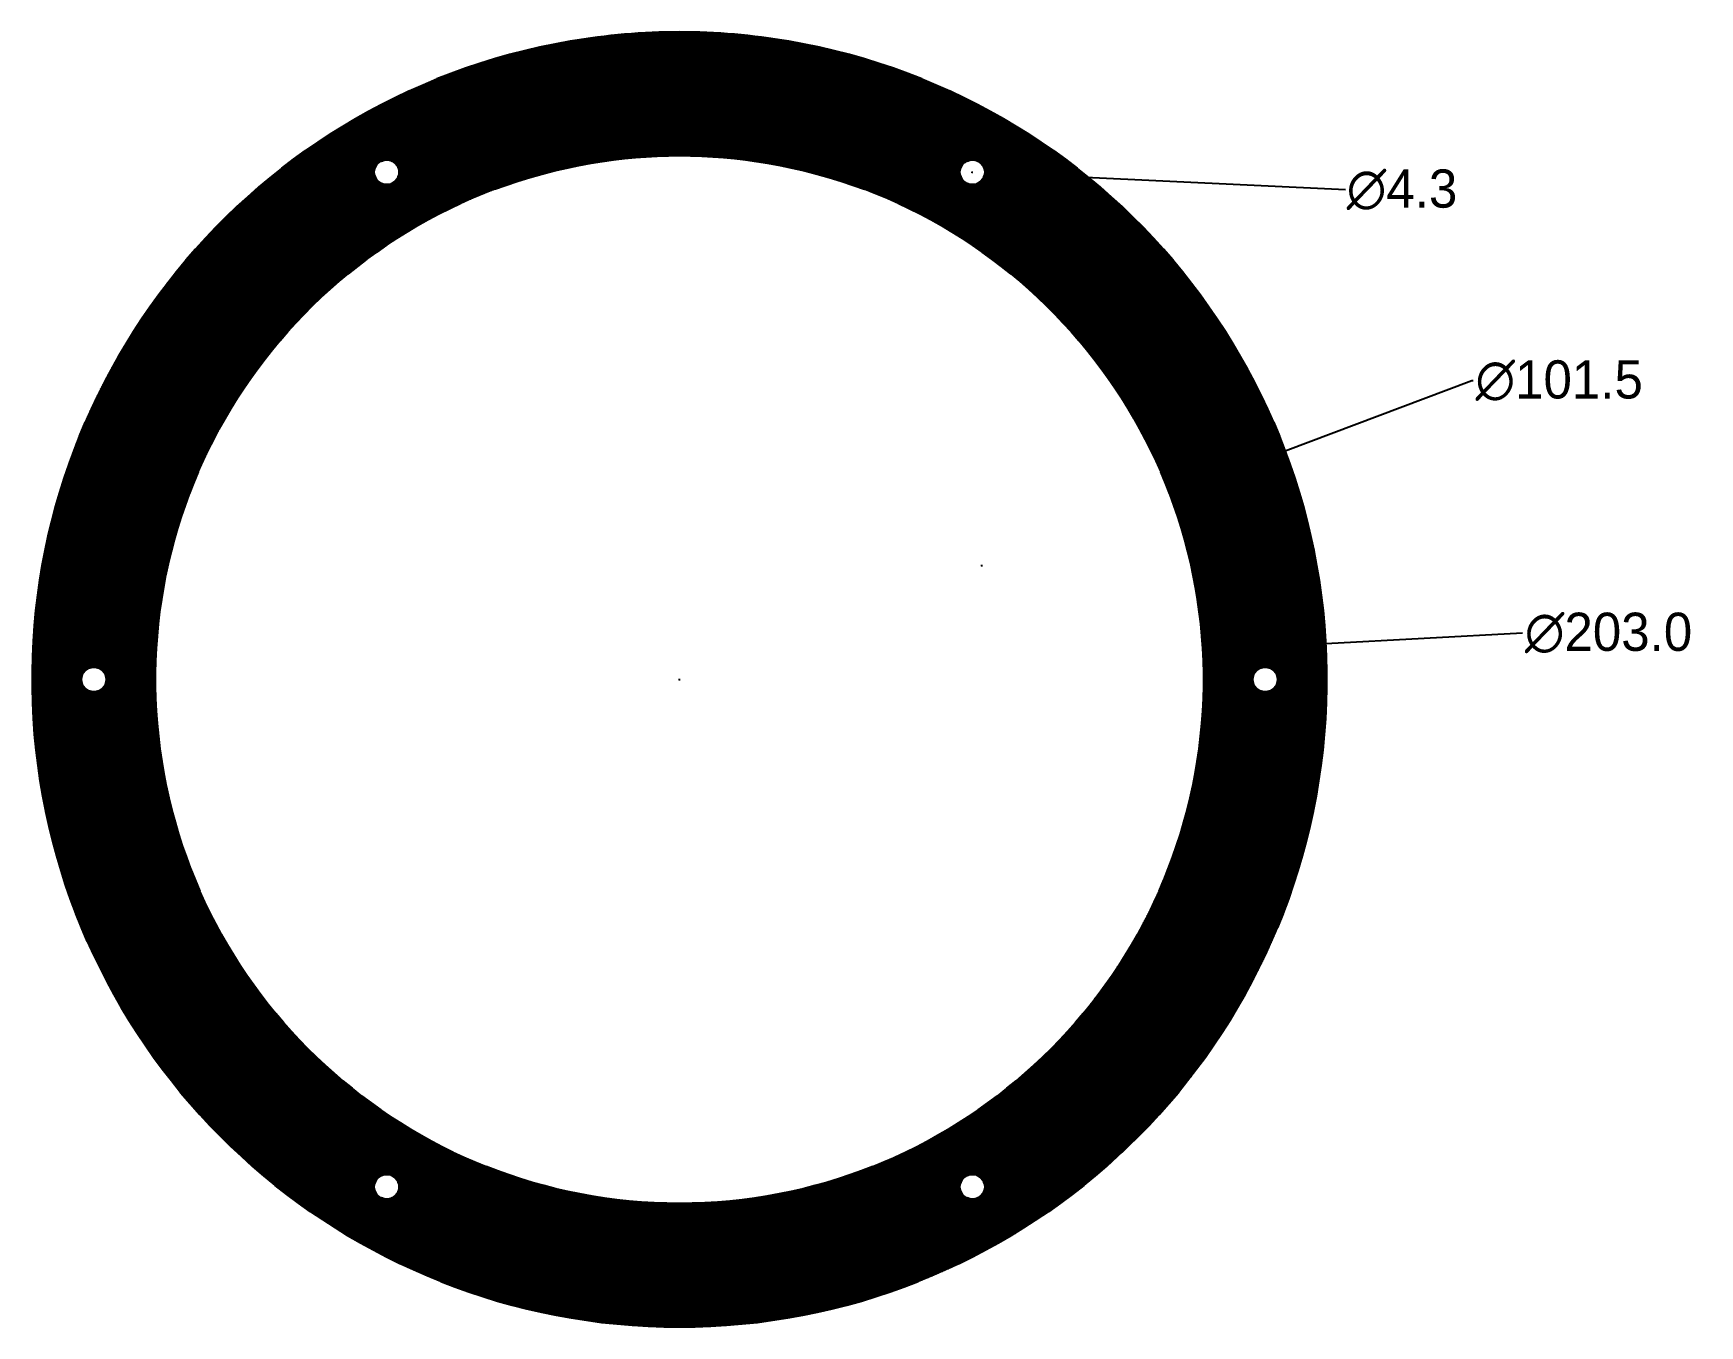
# Model space of a CAD drawing. Header units: inches. Extents: x -102 to 160, y -101 to 102.
import ezdxf

# ---------------------------------------------------------------- set-up
doc = ezdxf.new("R2010")
doc.units = ezdxf.units.IN
doc.header["$MEASUREMENT"] = 0
doc.linetypes.add('CENTER2', pattern=[1.125, 0.75, -0.125, 0.125, -0.125])
doc.layers.add('Center Line', color=2, linetype='CENTER2', lineweight=30)
doc.layers.add('Sink', color=7, linetype='Continuous', lineweight=60)
doc.layers.add('Dim', color=191, linetype='Continuous')
doc.styles.get("Standard").update_dxf_attribs({"font": 'Chief_Blueprint.ttf'})
doc.dimstyles.get("Standard").update_dxf_attribs({"dimtxt": 6, "dimasz": 0.18, "dimexe": 0.18, "dimexo": 0.0625, "dimgap": 0.09, "dimtad": 0, "dimtih": 1, "dimtoh": 1, "dimdec": 1, "dimzin": 0, "dimdsep": 46, "dimtxsty": 'Standard', "dimcen": 0.09, "dimadec": 0, "dimazin": 0, "dimtfac": 1, "dimtdec": 1, "dimtofl": 0, "dimtmove": 0, "dimatfit": 3, "dimfxl": 1, "dimfrac": 1, "dimtolj": 1, "dimtzin": 0, "dimarcsym": 0})

# ---------------------------------------------------------------- blocks, each defined once
blk = doc.blocks.new('*U1')
at = {"layer": 'Sink'}
blk.add_circle((0, 0), 2.15, dxfattribs=at)
blk = doc.blocks.new('*U2')
at = {"layer": 'Center Line', "color": 0, "linetype": 'ByBlock', "lineweight": -2, "transparency": 16777216}
for p, rotation in [((-46.09, 79.67), 120), ((45.91, 79.67), 59.99999999999999), ((-92.09, 0), 180), ((-46.09, -79.67), 239.9999999999999), ((45.91, -79.67), 299.9999999999999)]:
    blk.add_blockref('*U1', p, dxfattribs=dict(at, rotation=rotation))
blk.add_blockref('*U1', (91.91, 0), dxfattribs=at)
blk = doc.blocks.new('*D3')
at = {"layer": 'Defpoints', "color": 0, "transparency": 16777216}
for p in [(43.76, 79.78), (48.06, 79.57)]:
    blk.add_point(p, dxfattribs=at)
at = {"layer": 'Dim', "color": 0, "lineweight": -2, "transparency": 16777216}
for p, q in [((45.82, 79.67), (46, 79.67)), ((45.91, 79.58), (45.91, 79.76)), ((104.55, 76.92), (48.24, 79.57))]:
    blk.add_line(p, q, dxfattribs=at)
at = {"layer": 'Dim', "color": 0, "transparency": 16777216}
blk.add_solid([(48.24, 79.6), (48.24, 79.54), (48.06, 79.57)], dxfattribs=at)
at = {"layer": 'Dim', "color": 0, "transparency": 16777216, "insert": (113.41, 76.92), "char_height": 6, "attachment_point": 5}
blk.add_mtext('\\A1;∅4.3', dxfattribs=at)
blk = doc.blocks.new('*D4')
at = {"layer": 'Defpoints', "color": 0, "transparency": 16777216}
for p in [(94.88, 35.82), (-0.09, 0)]:
    blk.add_point(p, dxfattribs=at)
at = {"layer": 'Dim', "color": 0, "lineweight": -2, "transparency": 16777216}
for p, q in [((124.38, 46.94), (95.05, 35.88)), ((124.56, 46.94), (124.38, 46.94)), ((47.31, 17.91), (47.49, 17.91)), ((47.4, 17.82), (47.4, 18))]:
    blk.add_line(p, q, dxfattribs=at)
at = {"layer": 'Dim', "color": 0, "transparency": 16777216}
blk.add_solid([(95.04, 35.91), (95.06, 35.85), (94.88, 35.82)], dxfattribs=at)
at = {"layer": 'Dim', "color": 0, "transparency": 16777216, "insert": (138.1, 46.94), "char_height": 6, "attachment_point": 5}
blk.add_mtext('\\A1;∅101.5', dxfattribs=at)
blk = doc.blocks.new('*D5')
at = {"layer": 'Defpoints', "color": 0, "transparency": 16777216}
for p in [(101.26, 5.59), (-101.44, -5.59)]:
    blk.add_point(p, dxfattribs=at)
at = {"layer": 'Dim', "color": 0, "lineweight": -2, "transparency": 16777216}
for p, q in [((132.34, 7.3), (101.44, 5.6)), ((-0.18, 0), (0, 0)), ((-0.09, -0.09), (-0.09, 0.09))]:
    blk.add_line(p, q, dxfattribs=at)
at = {"layer": 'Dim', "color": 0, "transparency": 16777216}
blk.add_solid([(101.43, 5.63), (101.44, 5.57), (101.26, 5.59)], dxfattribs=at)
at = {"layer": 'Dim', "color": 0, "transparency": 16777216, "insert": (145.85, 7.3), "char_height": 6, "attachment_point": 5}
blk.add_mtext('\\A1;∅203.0', dxfattribs=at)

msp = doc.modelspace()

# ---------------------------------------------------------------- hatches: boundary and pattern name
at = {"layer": 'Sink'}
h = msp.add_hatch(dxfattribs=at)
h.set_pattern_fill('ANSI31', color=256)
h.paths.add_polyline_path([(17.01, 100.05, 0.084846), (-17.19, 100.05, 11.786122)])
h.paths.add_polyline_path([(-13.99, 81.32, -0.084846), (13.81, 81.32, -11.786122)], flags=16)
h.paths.add_polyline_path([(-43.94, 79.67, -1), (-48.24, 79.67, -1)], flags=16)
h.paths.add_polyline_path([(48.06, 79.67, -1), (43.76, 79.67, -1)], flags=16)
h.paths.add_polyline_path([(-89.94, 0, -1), (-94.24, 0, -1)], flags=16)
h.paths.add_polyline_path([(94.06, 0, -1), (89.76, 0, -1)], flags=16)
h.paths.add_polyline_path([(-43.94, -79.67, -1), (-48.24, -79.67, -1)], flags=16)
h.paths.add_polyline_path([(48.06, -79.67, -1), (43.76, -79.67, -1)], flags=16)

# ---------------------------------------------------------------- linework, layer by layer
for points in [[(-17.19, 100.05, 11.786122), (17.01, 100.05, 0.084846)], [(13.81, 81.32, -11.786122), (-13.99, 81.32, -0.084846)]]:
    msp.add_lwpolyline(points, format="xyb", close=True, dxfattribs=at)

# ---------------------------------------------------------------- block references
at = {"layer": 'Center Line'}
msp.add_blockref('*U2', (0, 0), dxfattribs=at)

# ---------------------------------------------------------------- dimensions: what is measured, and where the dimension line sits
at = {"layer": 'Dim'}
for p1, p2, picture, middle in [((43.76, 79.78), (48.06, 79.57), '*D3', (104.55, 76.92)), ((-0.09, 0), (94.88, 35.82), '*D4', (138.1, 46.94)), ((-101.44, -5.59), (101.26, 5.59), '*D5', (132.34, 7.3))]:
    dim = msp.add_diameter_dim_2p(p1=p1, p2=p2, dimstyle='Standard', dxfattribs=at)
    dim.commit()
    dim.dimension.update_dxf_attribs({"geometry": picture, "text_midpoint": middle, "dimtype": 163})

doc.saveas('drawing.dxf')
